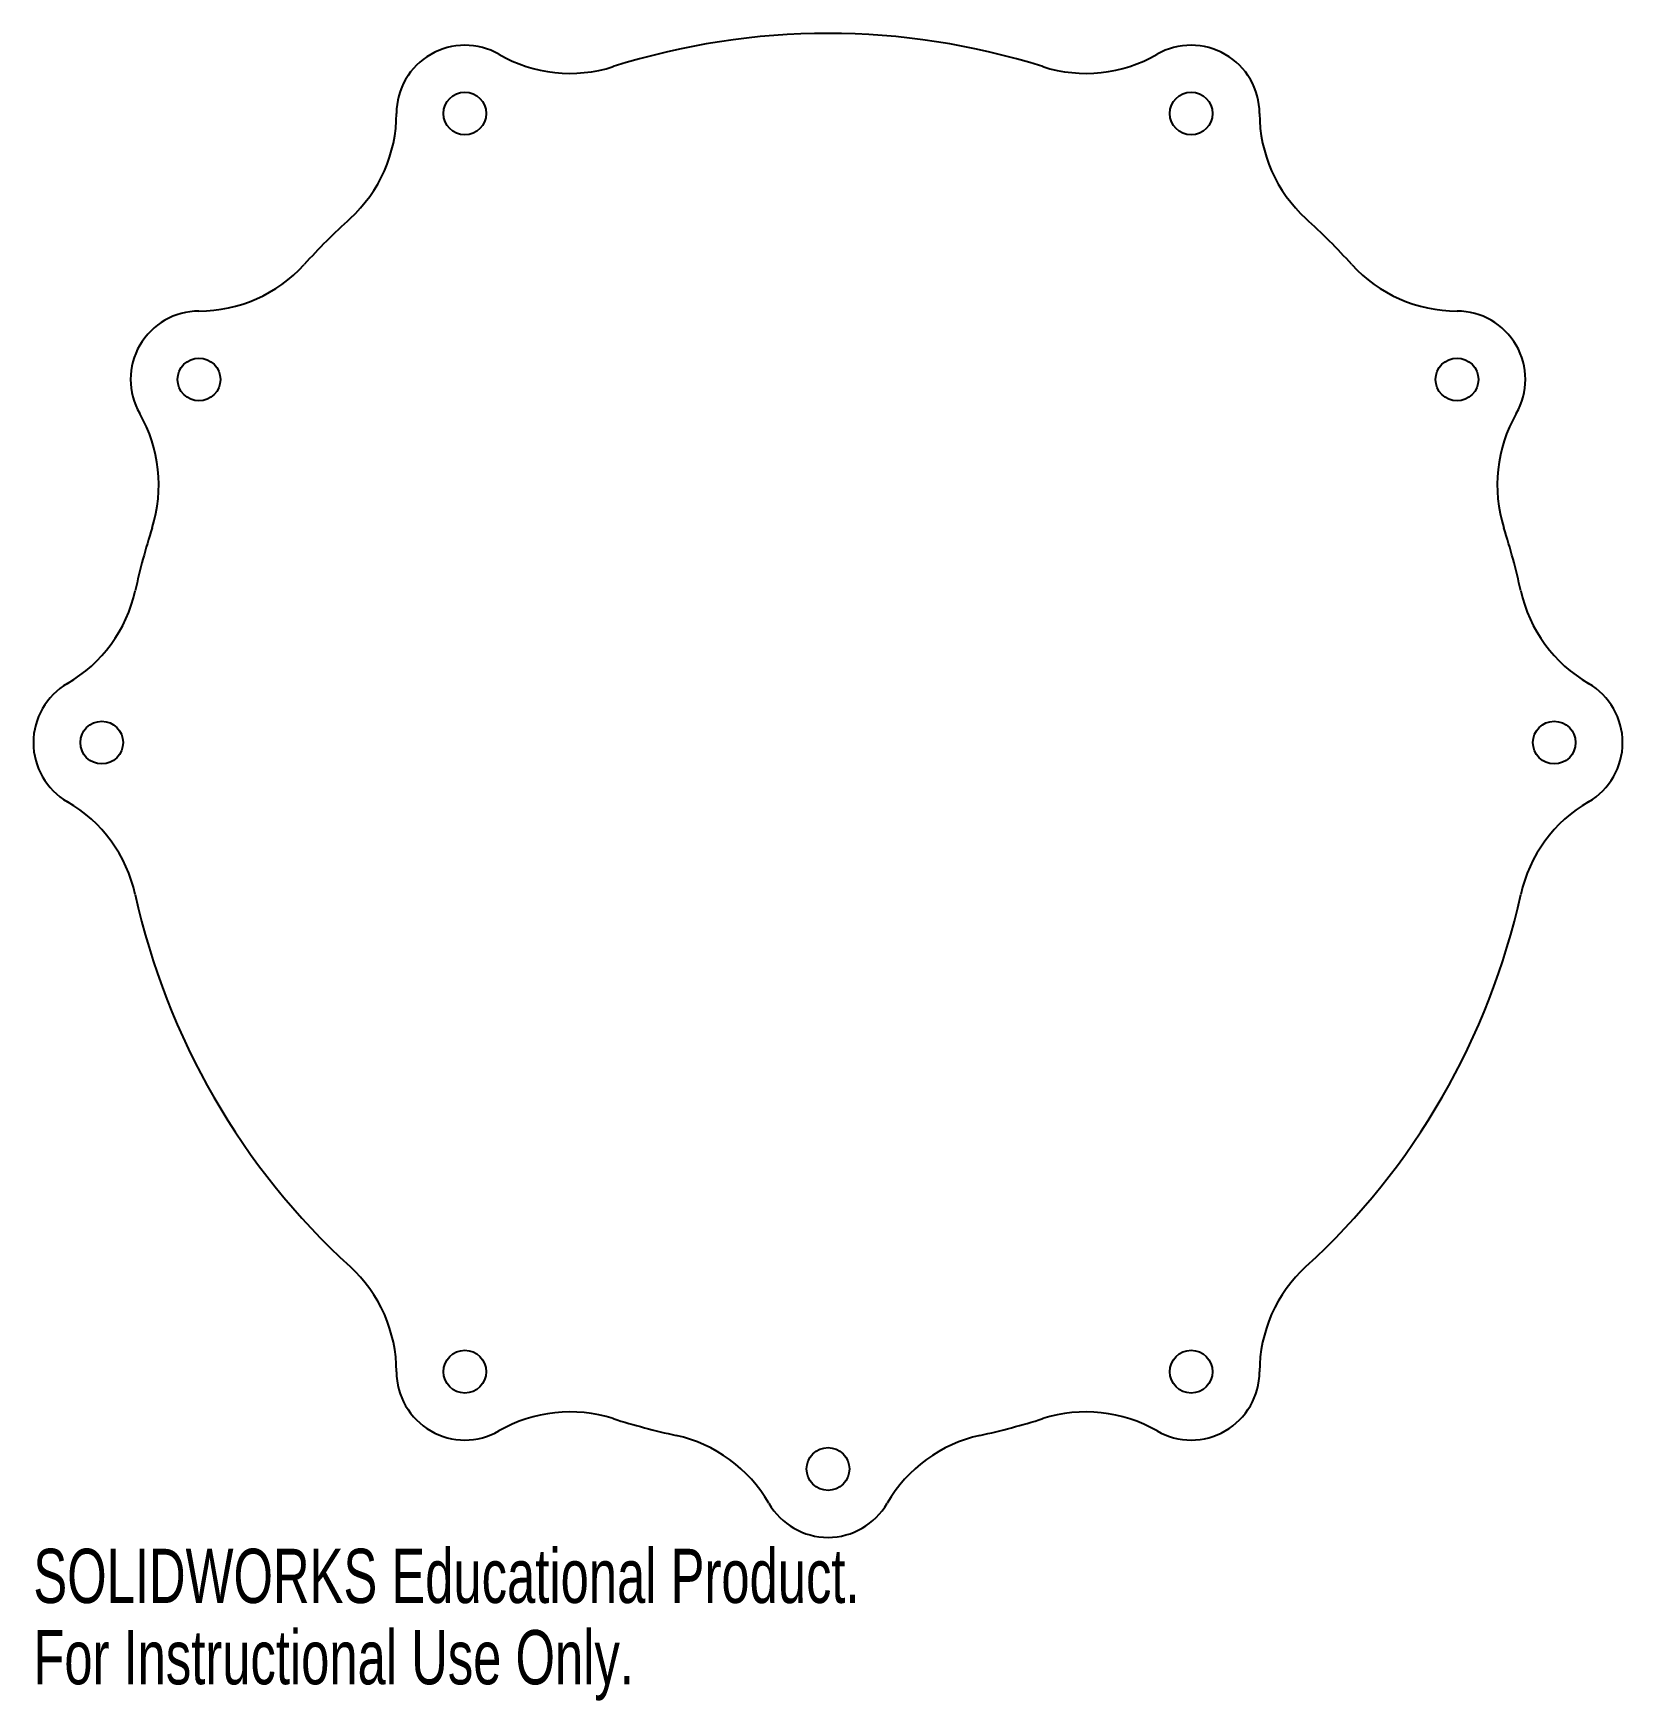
# Model space of a CAD drawing. Header units: inches. Extents: x -2.79 to 2.79, y -3.36 to 2.49.
import ezdxf

# ---------------------------------------------------------------- set-up
doc = ezdxf.new("R2010")
doc.units = ezdxf.units.IN
doc.header["$MEASUREMENT"] = 0
doc.styles.add('SLDTEXTSTYLE0', font='TXT', dxfattribs={"width": 0.7})

msp = doc.modelspace()

# ---------------------------------------------------------------- linework, layer by layer
at = {"color": 7, "linetype": 'Continuous', "lineweight": 25}
for centre in [(-1.275, 2.2084), (1.275, 2.2084), (-2.2084, 1.275), (2.2084, 1.275), (-2.55, 0), (2.55, 0), (-1.275, -2.2084), (1.275, -2.2084), (0, -2.55)]:
    msp.add_circle(centre, 0.075, dxfattribs=at)
for centre, radius, start, end in [((0, 0), 2.49, 72.36979, 107.63021), ((-1.275, 2.2084), 0.24, 60.0526, 179.9474), ((-0.9056, 2.8496), 0.5, 240.0526, 287.63021), ((0.9056, 2.8496), 0.5, 252.36979, 299.9474), ((1.275, 2.2084), 0.24, 0.0526, 119.9474), ((-2.015, 2.209), 0.5, 312.36979, 359.9474), ((2.015, 2.209), 0.5, 180.0526, 227.63021), ((0, 0), 2.49, 132.36979, 137.63021), ((0, 0), 2.49, 42.36979, 47.63021), ((-2.209, 2.015), 0.5, 270.0526, 317.63021), ((2.209, 2.015), 0.5, 222.36979, 269.9474), ((-2.2084, 1.275), 0.24, 90.0526, 209.9474), ((2.2084, 1.275), 0.24, 330.0526, 89.9474), ((-2.8496, 0.9056), 0.5, 342.36979, 29.9474), ((2.8496, 0.9056), 0.5, 150.0526, 197.63021), ((0, 0), 2.49, 162.36979, 167.63021), ((0, 0), 2.49, 12.36979, 17.63021), ((-2.9206, 0.6405), 0.5, 300.0526, 347.63021), ((2.9206, 0.6405), 0.5, 192.36979, 239.9474), ((-2.55, 0), 0.24, 120.0526, 239.9474), ((2.55, 0), 0.24, 300.0526, 59.9474), ((-2.9206, -0.6405), 0.5, 12.36979, 59.9474), ((2.9206, -0.6405), 0.5, 120.0526, 167.63021), ((0, 0), 2.49, 192.36979, 227.63021), ((0, 0), 2.49, 312.36979, 347.63021), ((-2.015, -2.209), 0.5, 0.0526, 47.63021), ((2.015, -2.209), 0.5, 132.36979, 179.9474), ((-1.275, -2.2084), 0.24, 180.0526, 299.9474), ((1.275, -2.2084), 0.24, 240.0526, 359.9474), ((-0.9056, -2.8496), 0.5, 72.36979, 119.9474), ((0, 0), 2.49, 252.36979, 257.63021), ((0, 0), 2.49, 282.36979, 287.63021), ((0.9056, -2.8496), 0.5, 60.0526, 107.63021), ((-0.6405, -2.9206), 0.5, 30.0526, 77.63021), ((0.6405, -2.9206), 0.5, 102.36979, 149.9474), ((0, -2.55), 0.24, 210.0526, 329.9474)]:
    msp.add_arc(centre, radius, start, end, dxfattribs=at)

# ---------------------------------------------------------------- texts
at = {"color": 7, "linetype": 'Continuous', "char_height": 0.1903, "attachment_point": 1, "style": 'SLDTEXTSTYLE0'}
for s, insert in [('SOLIDWORKS Educational Product.', (-2.79, -2.8301)), ('For Instructional Use Only.', (-2.79, -3.1156))]:
    msp.add_mtext(s, dxfattribs=dict(at, insert=insert))

doc.saveas('drawing.dxf')
